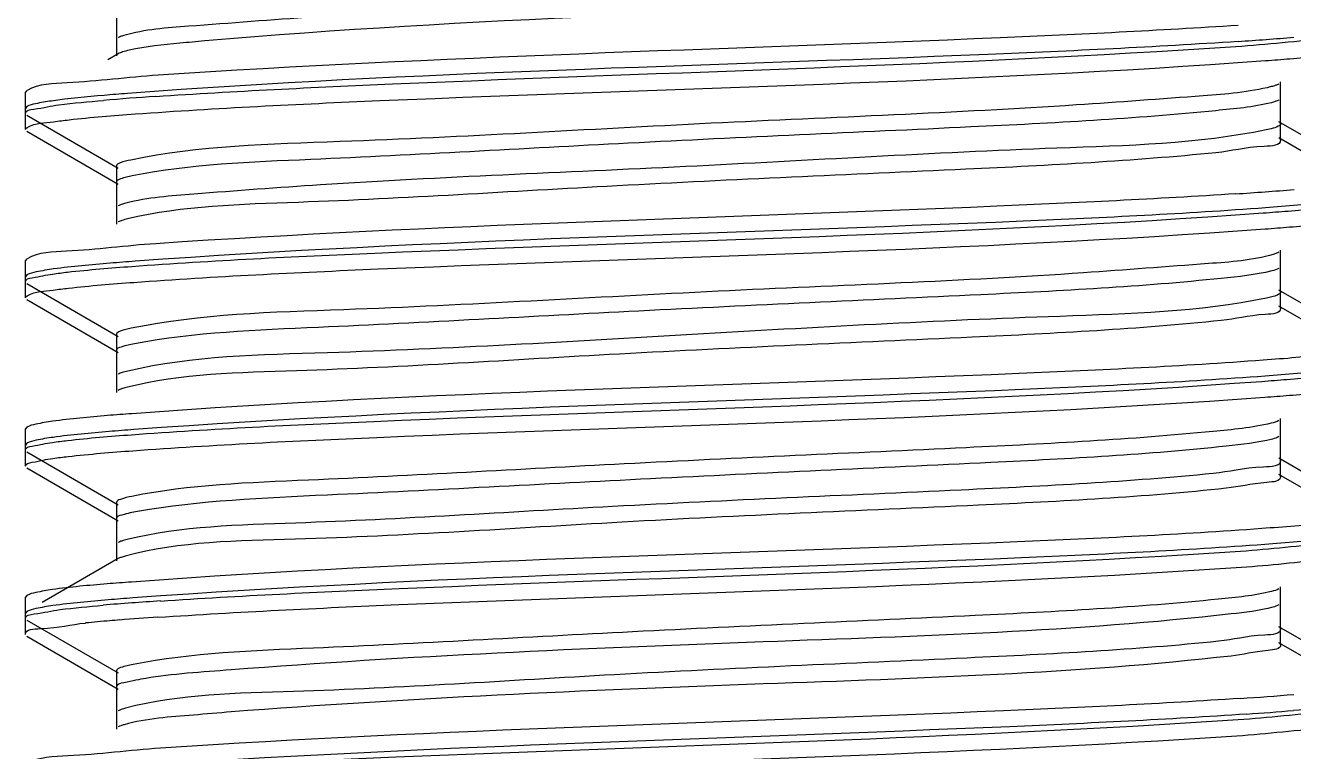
# Model space of a CAD drawing. Extents: x 1031190 to 1725648, y 733081 to 1571294.
# Drawn here: x 1133764.5 to 1133943.9, y 1253148.5 to 1253251.3 of the extents above; entities that cross this region are included whole.
import ezdxf

# ---------------------------------------------------------------- set-up
doc = ezdxf.new("R2010")
doc.units = 0
doc.header["$LTSCALE"] = 1000
doc.header["$MEASUREMENT"] = 0

msp = doc.modelspace()

# ---------------------------------------------------------------- linework, layer by layer
at = {"linetype": 'Continuous'}
for p, q in [((1133777.38, 1253255.17), (1133777.38, 1253249.22)), ((1133777.38, 1253252.89), (1133777.38, 1253246.94)), ((1133777.64, 1253247.24), (1133776.17, 1253246.39)), ((1133942.1, 1253237.31), (1133942.1, 1253243.26)), ((1133764.71, 1253242.04), (1133764.49, 1253241.78)), ((1133764.49, 1253238.8), (1133764.49, 1253241.78)), ((1133764.49, 1253238.8), (1133764.49, 1253241.78)), ((1133942.1, 1253235.03), (1133942.1, 1253240.98)), ((1133764.71, 1253239.76), (1133764.49, 1253239.5)), ((1133764.49, 1253236.52), (1133764.49, 1253239.5)), ((1133764.49, 1253236.52), (1133764.49, 1253239.5)), ((1133764.71, 1253238.54), (1133777.64, 1253231.06)), ((1133954.76, 1253230.13), (1133941.84, 1253237.61)), ((1133764.71, 1253236.26), (1133777.64, 1253228.78)), ((1133940.78, 1253236.63), (1133940.06, 1253236.47)), ((1133954.76, 1253227.85), (1133941.84, 1253235.33)), ((1133777.38, 1253231.36), (1133777.38, 1253225.4)), ((1133777.38, 1253229.08), (1133777.38, 1253223.13)), ((1133942.1, 1253213.5), (1133942.1, 1253219.45)), ((1133764.71, 1253218.22), (1133764.49, 1253217.96)), ((1133764.49, 1253214.99), (1133764.49, 1253217.96)), ((1133764.49, 1253214.99), (1133764.49, 1253217.96)), ((1133942.1, 1253211.22), (1133942.1, 1253217.17)), ((1133764.71, 1253215.94), (1133764.49, 1253215.68)), ((1133764.49, 1253212.71), (1133764.49, 1253215.68)), ((1133764.49, 1253212.71), (1133764.49, 1253215.68)), ((1133764.71, 1253214.73), (1133777.64, 1253207.24)), ((1133954.76, 1253206.32), (1133941.84, 1253213.8)), ((1133764.71, 1253212.45), (1133777.64, 1253204.96)), ((1133941.06, 1253212.89), (1133940.1, 1253212.66)), ((1133954.76, 1253204.04), (1133941.84, 1253211.52)), ((1133777.38, 1253207.54), (1133777.38, 1253201.59)), ((1133777.38, 1253205.27), (1133777.38, 1253199.31)), ((1133942.1, 1253189.68), (1133942.1, 1253195.64)), ((1133764.71, 1253194.41), (1133764.49, 1253194.15)), ((1133764.49, 1253191.17), (1133764.49, 1253194.15)), ((1133764.49, 1253191.17), (1133764.49, 1253194.15)), ((1133764.71, 1253192.13), (1133764.49, 1253191.87)), ((1133942.1, 1253187.41), (1133942.1, 1253193.36)), ((1133764.49, 1253188.89), (1133764.49, 1253191.87)), ((1133764.49, 1253188.89), (1133764.49, 1253191.87)), ((1133764.71, 1253190.91), (1133777.64, 1253183.43)), ((1133764.71, 1253188.63), (1133777.64, 1253181.15)), ((1133954.76, 1253182.5), (1133941.84, 1253189.99)), ((1133954.76, 1253180.23), (1133941.84, 1253187.71)), ((1133777.38, 1253183.73), (1133777.38, 1253177.78)), ((1133777.38, 1253181.45), (1133777.38, 1253175.5)), ((1133777.64, 1253175.8), (1133766.88, 1253169.58)), ((1133764.71, 1253170.6), (1133764.49, 1253170.34)), ((1133942.1, 1253165.87), (1133942.1, 1253171.83)), ((1133764.49, 1253167.36), (1133764.49, 1253170.34)), ((1133764.49, 1253167.36), (1133764.49, 1253170.34)), ((1133942.1, 1253163.59), (1133942.1, 1253169.55)), ((1133764.71, 1253168.32), (1133764.49, 1253168.06)), ((1133764.49, 1253165.08), (1133764.49, 1253168.06)), ((1133764.49, 1253165.08), (1133764.49, 1253168.06)), ((1133764.71, 1253167.1), (1133777.64, 1253159.62)), ((1133954.76, 1253158.69), (1133941.84, 1253166.17)), ((1133764.71, 1253164.82), (1133777.64, 1253157.34)), ((1133954.76, 1253156.41), (1133941.84, 1253163.89)), ((1133777.38, 1253159.92), (1133777.38, 1253153.97)), ((1133777.38, 1253157.64), (1133777.38, 1253151.69))]:
    msp.add_line(p, q, dxfattribs=at)
for centre, radius, start, end in [((1133908.4, 1253673.33), 425.25, 273.7327, 274.7996), ((1133810.49, 1252824.27), 417.83, 93.7807, 94.8008), ((1133908, 1253656.82), 430.3, 273.7014, 274.7995), ((1133811.34, 1252742.1), 428.61, 93.7128, 94.7991), ((1133796.38, 1252922.16), 245.65, 94.6576, 95.467), ((1133804.66, 1252822.73), 345.43, 94.4503, 94.6873), ((1133815.56, 1252680.04), 488.53, 93.7928, 94.4265), ((1133908.82, 1253575.08), 419.97, 273.7666, 274.8009), ((1133910.02, 1253557.61), 404.72, 273.8647, 274.8037)]:
    msp.add_arc(centre, radius, start, end, dxfattribs=at)
for points, knots in [([(1133940, 1253260.27), (1133930.14, 1253258.25), (1133902.21, 1253257.63), (1133857.43, 1253254.82), (1133816.51, 1253253.4), (1133790.43, 1253251.31), (1133781.38, 1253250.68), (1133778.41, 1253249.82)], [0, 0, 0, 0, 0.186373, 0.513855, 0.833476, 0.942785, 1, 1, 1, 1]), ([(1133932.18, 1253256.97), (1133922.47, 1253256.03), (1133875.02, 1253253.32), (1133827.49, 1253252.32), (1133789.87, 1253249.05)], [0, 0, 0, 0, 0.20523, 1, 1, 1, 1]), ([(1133936.08, 1253251.25), (1133924.86, 1253250.51), (1133873.92, 1253248.06), (1133822.92, 1253246.84), (1133783.26, 1253244.2)], [0, 0, 0, 0, 0.220524, 1, 1, 1, 1]), ([(1133778.41, 1253249.82), (1133778.26, 1253249.77), (1133778, 1253249.69), (1133777.74, 1253249.58), (1133777.64, 1253249.52)], [0, 0, 0, 0, 0.572013, 1, 1, 1, 1]), ([(1133935.78, 1253248.26), (1133940.18, 1253248.55), (1133946.34, 1253249.4), (1133953.06, 1253249.47), (1133954.76, 1253250.44)], [0, 0, 0, 0, 0.691471, 1, 1, 1, 1]), ([(1133779.19, 1253247.73), (1133778.87, 1253247.66), (1133778.34, 1253247.53), (1133777.82, 1253247.35), (1133777.64, 1253247.24)], [0, 0, 0, 0, 0.601667, 1, 1, 1, 1]), ([(1133936.09, 1253248.97), (1133924.29, 1253248.19), (1133871.91, 1253245.68), (1133819.44, 1253244.66), (1133778.93, 1253241.61)], [0, 0, 0, 0, 0.225391, 1, 1, 1, 1]), ([(1133789.87, 1253249.05), (1133788.7, 1253248.95), (1133785.13, 1253248.61), (1133781.54, 1253248.25), (1133779.19, 1253247.73)], [0, 0, 0, 0, 0.327573, 1, 1, 1, 1]), ([(1133782.94, 1253241.2), (1133794.09, 1253241.95), (1133845.03, 1253244.4), (1133896.04, 1253245.63), (1133935.78, 1253248.26)], [0, 0, 0, 0, 0.219052, 1, 1, 1, 1]), ([(1133780.04, 1253238.72), (1133791.56, 1253239.55), (1133844.87, 1253242.15), (1133898.27, 1253243.19), (1133939.97, 1253246.27)], [0, 0, 0, 0, 0.216493, 1, 1, 1, 1]), ([(1133939.97, 1253246.27), (1133941.12, 1253246.35), (1133944.86, 1253246.65), (1133948.59, 1253246.98), (1133951.16, 1253247.35)], [0, 0, 0, 0, 0.307538, 1, 1, 1, 1]), ([(1133783.26, 1253244.2), (1133778.97, 1253243.91), (1133772.95, 1253243.08), (1133766.38, 1253242.99), (1133764.72, 1253242.04)], [0, 0, 0, 0, 0.691073, 1, 1, 1, 1]), ([(1133940.78, 1253242.58), (1133937.64, 1253241.77), (1133928.37, 1253241.08), (1133902.03, 1253239.07), (1133861.21, 1253237.61), (1133816.74, 1253234.82), (1133789.12, 1253234.22), (1133779.41, 1253232.2)], [0, 0, 0, 0, 0.060117, 0.171248, 0.491182, 0.816115, 1, 1, 1, 1]), ([(1133941.84, 1253242.96), (1133941.7, 1253242.88), (1133941.35, 1253242.74), (1133940.99, 1253242.64), (1133940.78, 1253242.58)], [0, 0, 0, 0, 0.414924, 1, 1, 1, 1]), ([(1133768.17, 1253240.55), (1133767.42, 1253240.45), (1133766.26, 1253240.24), (1133765.08, 1253239.97), (1133764.71, 1253239.76)], [0, 0, 0, 0, 0.641483, 1, 1, 1, 1]), ([(1133778.93, 1253241.61), (1133777.83, 1253241.53), (1133774.24, 1253241.24), (1133770.64, 1253240.91), (1133768.17, 1253240.55)], [0, 0, 0, 0, 0.307039, 1, 1, 1, 1]), ([(1133941.84, 1253240.68), (1133941.52, 1253240.5), (1133938.57, 1253239.7), (1133935.58, 1253239.45), (1133932.95, 1253239.18)], [0, 0, 0, 0, 0.123412, 1, 1, 1, 1]), ([(1133764.49, 1253238.8), (1133764.49, 1253239.24), (1133766.85, 1253239.52), (1133768.04, 1253239.85), (1133769.23, 1253240)], [0, 0, 0, 0, 0.271021, 1, 1, 1, 1]), ([(1133768.47, 1253237.62), (1133769.21, 1253237.72), (1133773.05, 1253238.19), (1133776.91, 1253238.49), (1133780.04, 1253238.72)], [0, 0, 0, 0, 0.191582, 1, 1, 1, 1]), ([(1133932.95, 1253239.18), (1133921.43, 1253238.02), (1133893.69, 1253236.6), (1133850.96, 1253234.76), (1133811.47, 1253232.42), (1133787.91, 1253231.61), (1133779.62, 1253229.96)], [0, 0, 0, 0, 0.226181, 0.54212, 0.834898, 1, 1, 1, 1]), ([(1133764.49, 1253236.52), (1133764.49, 1253236.64), (1133765.91, 1253237.53), (1133767.21, 1253237.44), (1133768.47, 1253237.62)], [0, 0, 0, 0, 0.088752, 1, 1, 1, 1]), ([(1133942.1, 1253237.31), (1133942.1, 1253237.15), (1133941.55, 1253236.83), (1133941.12, 1253236.72), (1133940.78, 1253236.63)], [0, 0, 0, 0, 0.311826, 1, 1, 1, 1]), ([(1133940.06, 1253236.47), (1133930.35, 1253234.45), (1133902.72, 1253233.85), (1133858.24, 1253231.05), (1133817.43, 1253229.59), (1133791.09, 1253227.59), (1133781.82, 1253226.89), (1133778.69, 1253226.08)], [0, 0, 0, 0, 0.183944, 0.508945, 0.828873, 0.939958, 1, 1, 1, 1]), ([(1133942.1, 1253235.03), (1133942.1, 1253234.2), (1133937.39, 1253234.15), (1133935.24, 1253233.46), (1133932.95, 1253233.23)], [0, 0, 0, 0, 0.265449, 1, 1, 1, 1]), ([(1133932.95, 1253233.23), (1133921.19, 1253232.05), (1133892.93, 1253230.6), (1133849.59, 1253228.81), (1133810.18, 1253226.23), (1133786.82, 1253225.74), (1133778.94, 1253223.87)], [0, 0, 0, 0, 0.229743, 0.549934, 0.842575, 1, 1, 1, 1]), ([(1133779.41, 1253232.2), (1133778.9, 1253232.09), (1133778.29, 1253231.96), (1133777.38, 1253231.58), (1133777.38, 1253231.36)], [0, 0, 0, 0, 0.705326, 1, 1, 1, 1]), ([(1133779.62, 1253229.96), (1133779.05, 1253229.85), (1133778.39, 1253229.7), (1133777.38, 1253229.32), (1133777.38, 1253229.08)], [0, 0, 0, 0, 0.707822, 1, 1, 1, 1]), ([(1133778.69, 1253226.08), (1133778.48, 1253226.03), (1133778.12, 1253225.92), (1133777.77, 1253225.78), (1133777.64, 1253225.71)], [0, 0, 0, 0, 0.584722, 1, 1, 1, 1]), ([(1133935.78, 1253227.42), (1133924.51, 1253226.68), (1133873.56, 1253224.24), (1133822.55, 1253223.03), (1133782.94, 1253220.36)], [0, 0, 0, 0, 0.221533, 1, 1, 1, 1]), ([(1133951.16, 1253226.51), (1133950.45, 1253226.41), (1133946.73, 1253225.95), (1133942.99, 1253225.66), (1133939.97, 1253225.43)], [0, 0, 0, 0, 0.191295, 1, 1, 1, 1]), ([(1133779.57, 1253217.15), (1133791.01, 1253217.99), (1133844.37, 1253220.59), (1133897.8, 1253221.65), (1133939.63, 1253224.71)], [0, 0, 0, 0, 0.214855, 1, 1, 1, 1]), ([(1133939.97, 1253225.43), (1133928.56, 1253224.59), (1133875.24, 1253221.99), (1133821.85, 1253220.92), (1133780.04, 1253217.88)], [0, 0, 0, 0, 0.214464, 1, 1, 1, 1]), ([(1133939.63, 1253224.71), (1133940.8, 1253224.8), (1133944.62, 1253225.09), (1133948.43, 1253225.43), (1133951.06, 1253225.8)], [0, 0, 0, 0, 0.307301, 1, 1, 1, 1]), ([(1133778.94, 1253223.87), (1133778.68, 1253223.8), (1133778.23, 1253223.68), (1133777.8, 1253223.52), (1133777.64, 1253223.43)], [0, 0, 0, 0, 0.593584, 1, 1, 1, 1]), ([(1133779.84, 1253214.89), (1133791.34, 1253215.73), (1133844.7, 1253218.33), (1133898.14, 1253219.37), (1133939.91, 1253222.45)], [0, 0, 0, 0, 0.215894, 1, 1, 1, 1]), ([(1133939.91, 1253222.45), (1133941.06, 1253222.54), (1133944.81, 1253222.83), (1133948.56, 1253223.17), (1133951.14, 1253223.53)], [0, 0, 0, 0, 0.30752, 1, 1, 1, 1]), ([(1133782.94, 1253220.36), (1133778.72, 1253220.08), (1133772.81, 1253219.26), (1133766.36, 1253219.17), (1133764.72, 1253218.22)], [0, 0, 0, 0, 0.690761, 1, 1, 1, 1]), ([(1133941.06, 1253218.85), (1133938.09, 1253217.98), (1133929.03, 1253217.36), (1133902.94, 1253215.26), (1133862.03, 1253213.85), (1133817.25, 1253211.04), (1133789.33, 1253210.42), (1133779.48, 1253208.4)], [0, 0, 0, 0, 0.057292, 0.16665, 0.48628, 0.813694, 1, 1, 1, 1]), ([(1133941.84, 1253219.15), (1133941.74, 1253219.09), (1133941.48, 1253218.98), (1133941.21, 1253218.89), (1133941.06, 1253218.85)], [0, 0, 0, 0, 0.427528, 1, 1, 1, 1]), ([(1133768.33, 1253216.07), (1133769.04, 1253216.17), (1133772.78, 1253216.63), (1133776.53, 1253216.92), (1133779.57, 1253217.15)], [0, 0, 0, 0, 0.191288, 1, 1, 1, 1]), ([(1133780.04, 1253217.88), (1133778.85, 1253217.79), (1133774.99, 1253217.49), (1133771.13, 1253217.15), (1133768.47, 1253216.78)], [0, 0, 0, 0, 0.307194, 1, 1, 1, 1]), ([(1133764.49, 1253214.99), (1133764.49, 1253215.36), (1133766.37, 1253215.67), (1133767.37, 1253215.93), (1133768.33, 1253216.07)], [0, 0, 0, 0, 0.274581, 1, 1, 1, 1]), ([(1133768.47, 1253216.78), (1133767.65, 1253216.67), (1133766.4, 1253216.45), (1133765.11, 1253216.17), (1133764.71, 1253215.94)], [0, 0, 0, 0, 0.64438, 1, 1, 1, 1]), ([(1133933.7, 1253215.45), (1133922.39, 1253214.26), (1133894.9, 1253212.86), (1133852.28, 1253210.98), (1133812.43, 1253208.7), (1133788.5, 1253207.8), (1133779.94, 1253206.21)], [0, 0, 0, 0, 0.221386, 0.535783, 0.830497, 1, 1, 1, 1]), ([(1133941.84, 1253216.87), (1133941.54, 1253216.7), (1133938.84, 1253215.94), (1133936.1, 1253215.7), (1133933.7, 1253215.45)], [0, 0, 0, 0, 0.125618, 1, 1, 1, 1]), ([(1133764.49, 1253212.71), (1133764.49, 1253212.83), (1133765.89, 1253213.71), (1133767.17, 1253213.63), (1133768.42, 1253213.8)], [0, 0, 0, 0, 0.089007, 1, 1, 1, 1]), ([(1133768.42, 1253213.8), (1133769.15, 1253213.9), (1133772.94, 1253214.36), (1133776.75, 1253214.66), (1133779.84, 1253214.89)], [0, 0, 0, 0, 0.191547, 1, 1, 1, 1]), ([(1133942.1, 1253213.5), (1133942.1, 1253213.37), (1133941.69, 1253213.07), (1133941.33, 1253212.97), (1133941.06, 1253212.89)], [0, 0, 0, 0, 0.322524, 1, 1, 1, 1]), ([(1133940.1, 1253212.66), (1133930.52, 1253210.65), (1133903.2, 1253210.02), (1133858.96, 1253207.55), (1133815.12, 1253204.89), (1133788.2, 1253204.49), (1133779, 1253202.34)], [0, 0, 0, 0, 0.181847, 0.504414, 0.824494, 1, 1, 1, 1]), ([(1133942.1, 1253211.22), (1133942.1, 1253210.45), (1133937.79, 1253210.34), (1133935.8, 1253209.71), (1133933.7, 1253209.49)], [0, 0, 0, 0, 0.266197, 1, 1, 1, 1]), ([(1133779.48, 1253208.4), (1133778.95, 1253208.29), (1133778.32, 1253208.15), (1133777.38, 1253207.77), (1133777.38, 1253207.54)], [0, 0, 0, 0, 0.706097, 1, 1, 1, 1]), ([(1133933.7, 1253209.49), (1133921.98, 1253208.27), (1133893.57, 1253206.82), (1133849.89, 1253205.04), (1133810.16, 1253202.33), (1133786.58, 1253201.99), (1133778.75, 1253200)], [0, 0, 0, 0, 0.227539, 0.549411, 0.843947, 1, 1, 1, 1]), ([(1133779.94, 1253206.21), (1133779.29, 1253206.09), (1133778.56, 1253205.92), (1133777.38, 1253205.53), (1133777.38, 1253205.27)], [0, 0, 0, 0, 0.71182, 1, 1, 1, 1]), ([(1133951.06, 1253204.96), (1133950.33, 1253204.86), (1133946.53, 1253204.4), (1133942.71, 1253204.1), (1133939.63, 1253203.87)], [0, 0, 0, 0, 0.191493, 1, 1, 1, 1]), ([(1133939.63, 1253203.87), (1133928.13, 1253203.03), (1133874.77, 1253200.43), (1133821.34, 1253199.39), (1133779.57, 1253196.31)], [0, 0, 0, 0, 0.215925, 1, 1, 1, 1]), ([(1133951.14, 1253202.7), (1133950.43, 1253202.6), (1133946.7, 1253202.14), (1133942.94, 1253201.84), (1133939.91, 1253201.62)], [0, 0, 0, 0, 0.191309, 1, 1, 1, 1]), ([(1133779, 1253202.34), (1133778.72, 1253202.28), (1133778.26, 1253202.16), (1133777.81, 1253201.99), (1133777.64, 1253201.89)], [0, 0, 0, 0, 0.595809, 1, 1, 1, 1]), ([(1133779.51, 1253193.33), (1133790.92, 1253194.17), (1133844.23, 1253196.78), (1133897.62, 1253197.85), (1133939.43, 1253200.88)], [0, 0, 0, 0, 0.214447, 1, 1, 1, 1]), ([(1133939.91, 1253201.62), (1133928.46, 1253200.77), (1133875.1, 1253198.17), (1133821.67, 1253197.11), (1133779.84, 1253194.05)], [0, 0, 0, 0, 0.214866, 1, 1, 1, 1]), ([(1133939.43, 1253200.88), (1133940.62, 1253200.97), (1133944.48, 1253201.27), (1133948.35, 1253201.61), (1133951.01, 1253201.98)], [0, 0, 0, 0, 0.307277, 1, 1, 1, 1]), ([(1133778.75, 1253200), (1133778.53, 1253199.95), (1133778.15, 1253199.84), (1133777.78, 1253199.7), (1133777.64, 1253199.61)], [0, 0, 0, 0, 0.586461, 1, 1, 1, 1]), ([(1133939.86, 1253198.64), (1133941.02, 1253198.72), (1133944.78, 1253199.02), (1133948.54, 1253199.35), (1133951.13, 1253199.72)], [0, 0, 0, 0, 0.307507, 1, 1, 1, 1]), ([(1133779.71, 1253191.07), (1133791.19, 1253191.91), (1133844.58, 1253194.51), (1133898.05, 1253195.56), (1133939.86, 1253198.64)], [0, 0, 0, 0, 0.215499, 1, 1, 1, 1]), ([(1133779.57, 1253196.31), (1133778.42, 1253196.23), (1133774.66, 1253195.93), (1133770.91, 1253195.6), (1133768.33, 1253195.23)], [0, 0, 0, 0, 0.307539, 1, 1, 1, 1]), ([(1133768.33, 1253195.23), (1133767.54, 1253195.12), (1133766.33, 1253194.91), (1133765.1, 1253194.63), (1133764.71, 1253194.41)], [0, 0, 0, 0, 0.642908, 1, 1, 1, 1]), ([(1133779.84, 1253194.05), (1133778.67, 1253193.97), (1133774.86, 1253193.67), (1133771.04, 1253193.33), (1133768.42, 1253192.96)], [0, 0, 0, 0, 0.30725, 1, 1, 1, 1]), ([(1133932.53, 1253193.79), (1133920.92, 1253192.65), (1133893.13, 1253191.23), (1133850.44, 1253189.39), (1133811.16, 1253187.05), (1133787.77, 1253186.26), (1133779.56, 1253184.61)], [0, 0, 0, 0, 0.228282, 0.544405, 0.836128, 1, 1, 1, 1]), ([(1133941.84, 1253195.34), (1133941.51, 1253195.14), (1133938.41, 1253194.32), (1133935.28, 1253194.06), (1133932.53, 1253193.79)], [0, 0, 0, 0, 0.122258, 1, 1, 1, 1]), ([(1133764.49, 1253191.17), (1133764.49, 1253191.54), (1133766.36, 1253191.86), (1133767.35, 1253192.11), (1133768.31, 1253192.25)], [0, 0, 0, 0, 0.274666, 1, 1, 1, 1]), ([(1133768.42, 1253192.96), (1133767.61, 1253192.85), (1133766.37, 1253192.64), (1133765.11, 1253192.36), (1133764.71, 1253192.13)], [0, 0, 0, 0, 0.64385, 1, 1, 1, 1]), ([(1133768.31, 1253192.25), (1133769.02, 1253192.35), (1133772.74, 1253192.81), (1133776.48, 1253193.11), (1133779.51, 1253193.33)], [0, 0, 0, 0, 0.191269, 1, 1, 1, 1]), ([(1133941.84, 1253193.06), (1133941.56, 1253192.9), (1133939.11, 1253192.18), (1133936.6, 1253191.95), (1133934.41, 1253191.71)], [0, 0, 0, 0, 0.127999, 1, 1, 1, 1]), ([(1133768.38, 1253189.98), (1133769.1, 1253190.08), (1133772.86, 1253190.54), (1133776.65, 1253190.84), (1133779.71, 1253191.07)], [0, 0, 0, 0, 0.191427, 1, 1, 1, 1]), ([(1133934.41, 1253191.71), (1133923.35, 1253190.5), (1133896.16, 1253189.12), (1133853.74, 1253187.21), (1133813.53, 1253185), (1133789.22, 1253184), (1133780.37, 1253182.48)], [0, 0, 0, 0, 0.21628, 0.528744, 0.825398, 1, 1, 1, 1]), ([(1133764.49, 1253188.89), (1133764.49, 1253189.27), (1133766.4, 1253189.58), (1133767.4, 1253189.84), (1133768.38, 1253189.98)], [0, 0, 0, 0, 0.274358, 1, 1, 1, 1]), ([(1133942.1, 1253189.68), (1133942.1, 1253188.82), (1133937.16, 1253188.81), (1133934.91, 1253188.07), (1133932.53, 1253187.84)], [0, 0, 0, 0, 0.265093, 1, 1, 1, 1]), ([(1133932.53, 1253187.84), (1133920.67, 1253186.67), (1133892.35, 1253185.22), (1133849.02, 1253183.45), (1133809.83, 1253180.84), (1133786.64, 1253180.39), (1133778.87, 1253178.5)], [0, 0, 0, 0, 0.23203, 0.552577, 0.844133, 1, 1, 1, 1]), ([(1133942.1, 1253187.41), (1133942.1, 1253186.7), (1133938.17, 1253186.53), (1133936.33, 1253185.96), (1133934.41, 1253185.76)], [0, 0, 0, 0, 0.267101, 1, 1, 1, 1]), ([(1133934.41, 1253185.76), (1133922.76, 1253184.49), (1133894.24, 1253183.05), (1133850.25, 1253181.27), (1133810.2, 1253178.44), (1133786.39, 1253178.25), (1133778.59, 1253176.15)], [0, 0, 0, 0, 0.225089, 0.548455, 0.844944, 1, 1, 1, 1]), ([(1133779.56, 1253184.61), (1133779.01, 1253184.5), (1133778.36, 1253184.35), (1133777.38, 1253183.97), (1133777.38, 1253183.73)], [0, 0, 0, 0, 0.707145, 1, 1, 1, 1]), ([(1133780.37, 1253182.48), (1133779.61, 1253182.35), (1133778.78, 1253182.15), (1133777.38, 1253181.76), (1133777.38, 1253181.45)], [0, 0, 0, 0, 0.715974, 1, 1, 1, 1]), ([(1133951.01, 1253181.14), (1133950.28, 1253181.04), (1133946.42, 1253180.58), (1133942.56, 1253180.27), (1133939.43, 1253180.05)], [0, 0, 0, 0, 0.191494, 1, 1, 1, 1]), ([(1133939.43, 1253180.05), (1133927.9, 1253179.21), (1133874.59, 1253176.61), (1133821.2, 1253175.57), (1133779.51, 1253172.49)], [0, 0, 0, 0, 0.216529, 1, 1, 1, 1]), ([(1133778.87, 1253178.5), (1133778.62, 1253178.44), (1133778.2, 1253178.33), (1133777.79, 1253178.17), (1133777.64, 1253178.08)], [0, 0, 0, 0, 0.591238, 1, 1, 1, 1]), ([(1133939.86, 1253177.8), (1133928.39, 1253176.96), (1133875.01, 1253174.35), (1133821.54, 1253173.3), (1133779.71, 1253170.23)], [0, 0, 0, 0, 0.215146, 1, 1, 1, 1]), ([(1133936.41, 1253176.86), (1133940.66, 1253177.14), (1133946.61, 1253177.97), (1133953.11, 1253178.06), (1133954.76, 1253179.01)], [0, 0, 0, 0, 0.690877, 1, 1, 1, 1]), ([(1133951.13, 1253178.88), (1133950.42, 1253178.78), (1133946.67, 1253178.32), (1133942.91, 1253178.02), (1133939.86, 1253177.8)], [0, 0, 0, 0, 0.191315, 1, 1, 1, 1]), ([(1133778.59, 1253176.15), (1133778.4, 1253176.1), (1133778.08, 1253176), (1133777.76, 1253175.87), (1133777.64, 1253175.8)], [0, 0, 0, 0, 0.579977, 1, 1, 1, 1]), ([(1133783.59, 1253169.8), (1133794.84, 1253170.55), (1133845.78, 1253172.99), (1133896.78, 1253174.2), (1133936.41, 1253176.86)], [0, 0, 0, 0, 0.22115, 1, 1, 1, 1]), ([(1133937.3, 1253174.64), (1133941.34, 1253174.92), (1133947.01, 1253175.7), (1133953.18, 1253175.82), (1133954.76, 1253176.73)], [0, 0, 0, 0, 0.689986, 1, 1, 1, 1]), ([(1133783.25, 1253167.5), (1133794.6, 1253168.26), (1133845.95, 1253170.72), (1133897.37, 1253171.9), (1133937.3, 1253174.64)], [0, 0, 0, 0, 0.221314, 1, 1, 1, 1]), ([(1133779.51, 1253172.49), (1133778.36, 1253172.41), (1133774.62, 1253172.12), (1133770.88, 1253171.78), (1133768.31, 1253171.42)], [0, 0, 0, 0, 0.307563, 1, 1, 1, 1]), ([(1133768.31, 1253171.42), (1133767.53, 1253171.3), (1133766.33, 1253171.09), (1133765.1, 1253170.82), (1133764.71, 1253170.6)], [0, 0, 0, 0, 0.642723, 1, 1, 1, 1]), ([(1133941.84, 1253171.52), (1133941.53, 1253171.34), (1133938.69, 1253170.56), (1133935.81, 1253170.31), (1133933.29, 1253170.06)], [0, 0, 0, 0, 0.124368, 1, 1, 1, 1]), ([(1133764.49, 1253167.36), (1133764.49, 1253167.82), (1133766.93, 1253168.09), (1133768.14, 1253168.42), (1133769.37, 1253168.58)], [0, 0, 0, 0, 0.270586, 1, 1, 1, 1]), ([(1133768.38, 1253169.15), (1133767.58, 1253169.03), (1133766.35, 1253168.82), (1133765.1, 1253168.54), (1133764.71, 1253168.32)], [0, 0, 0, 0, 0.643403, 1, 1, 1, 1]), ([(1133779.71, 1253170.23), (1133778.54, 1253170.15), (1133774.76, 1253169.85), (1133770.98, 1253169.51), (1133768.38, 1253169.15)], [0, 0, 0, 0, 0.307384, 1, 1, 1, 1]), ([(1133933.29, 1253170.06), (1133921.84, 1253168.89), (1133894.19, 1253167.47), (1133851.47, 1253165.61), (1133811.82, 1253163.29), (1133788.11, 1253162.46), (1133779.72, 1253160.82)], [0, 0, 0, 0, 0.224238, 0.539714, 0.833345, 1, 1, 1, 1]), ([(1133941.84, 1253169.25), (1133941.58, 1253169.1), (1133939.36, 1253168.42), (1133937.08, 1253168.2), (1133935.09, 1253167.97)], [0, 0, 0, 0, 0.130558, 1, 1, 1, 1]), ([(1133935.09, 1253167.97), (1133913.13, 1253165.47), (1133865.84, 1253164.08), (1133818.66, 1253161.99), (1133793.6, 1253160.06)], [0, 0, 0, 0, 0.467917, 1, 1, 1, 1]), ([(1133764.49, 1253165.08), (1133764.49, 1253165.85), (1133768.87, 1253165.84), (1133770.86, 1253166.49), (1133772.98, 1253166.69)], [0, 0, 0, 0, 0.263956, 1, 1, 1, 1]), ([(1133942.1, 1253165.87), (1133942.1, 1253165.07), (1133937.56, 1253164.99), (1133935.49, 1253164.33), (1133933.29, 1253164.1)], [0, 0, 0, 0, 0.265763, 1, 1, 1, 1]), ([(1133933.29, 1253164.1), (1133921.47, 1253162.89), (1133892.98, 1253161.44), (1133849.28, 1253159.68), (1133809.77, 1253156.93), (1133786.37, 1253156.65), (1133778.67, 1253154.64)], [0, 0, 0, 0, 0.229965, 0.552316, 0.845738, 1, 1, 1, 1]), ([(1133942.1, 1253163.59), (1133942.1, 1253162.95), (1133938.54, 1253162.72), (1133936.85, 1253162.22), (1133935.09, 1253162.02)], [0, 0, 0, 0, 0.268181, 1, 1, 1, 1]), ([(1133935.09, 1253162.02), (1133913.13, 1253159.51), (1133865.84, 1253158.13), (1133818.66, 1253156.04), (1133793.6, 1253154.11)], [0, 0, 0, 0, 0.467917, 1, 1, 1, 1]), ([(1133779.72, 1253160.82), (1133779.13, 1253160.71), (1133778.44, 1253160.55), (1133777.38, 1253160.17), (1133777.38, 1253159.92)], [0, 0, 0, 0, 0.709136, 1, 1, 1, 1]), ([(1133793.6, 1253160.06), (1133789.57, 1253159.75), (1133783.96, 1253159.4), (1133779.38, 1253158.43), (1133777.38, 1253158.04), (1133777.38, 1253157.64)], [0, 0, 0, 0, 0.734363, 0.926776, 1, 1, 1, 1]), ([(1133936.41, 1253156.02), (1133925.24, 1253155.27), (1133874.3, 1253152.83), (1133823.3, 1253151.6), (1133783.59, 1253148.97)], [0, 0, 0, 0, 0.219461, 1, 1, 1, 1]), ([(1133778.67, 1253154.64), (1133778.46, 1253154.58), (1133778.11, 1253154.48), (1133777.77, 1253154.34), (1133777.64, 1253154.27)], [0, 0, 0, 0, 0.58329, 1, 1, 1, 1]), ([(1133936.09, 1253153.03), (1133940.42, 1253153.31), (1133946.47, 1253154.15), (1133953.08, 1253154.23), (1133954.76, 1253155.19)], [0, 0, 0, 0, 0.691179, 1, 1, 1, 1]), ([(1133793.6, 1253154.11), (1133791.82, 1253153.97), (1133786.77, 1253153.49), (1133781.64, 1253153.2), (1133778.47, 1253152.3)], [0, 0, 0, 0, 0.35135, 1, 1, 1, 1]), ([(1133937.3, 1253153.8), (1133926.14, 1253153.04), (1133874.79, 1253150.56), (1133823.37, 1253149.34), (1133783.25, 1253146.66)], [0, 0, 0, 0, 0.217709, 1, 1, 1, 1]), ([(1133783.27, 1253145.97), (1133794.47, 1253146.72), (1133845.41, 1253149.16), (1133896.41, 1253150.38), (1133936.09, 1253153.03)], [0, 0, 0, 0, 0.220122, 1, 1, 1, 1]), ([(1133935.89, 1253150.73), (1133940.26, 1253151.02), (1133946.38, 1253151.87), (1133953.07, 1253151.94), (1133954.76, 1253152.91)], [0, 0, 0, 0, 0.691368, 1, 1, 1, 1]), ([(1133778.47, 1253152.3), (1133778.3, 1253152.26), (1133778.02, 1253152.17), (1133777.75, 1253152.05), (1133777.64, 1253151.99)], [0, 0, 0, 0, 0.574371, 1, 1, 1, 1]), ([(1133783.06, 1253143.68), (1133794.23, 1253144.42), (1133845.17, 1253146.87), (1133896.17, 1253148.1), (1133935.89, 1253150.73)], [0, 0, 0, 0, 0.219436, 1, 1, 1, 1]), ([(1133783.59, 1253148.97), (1133779.21, 1253148.68), (1133773.09, 1253147.83), (1133766.41, 1253147.76), (1133764.72, 1253146.79)], [0, 0, 0, 0, 0.691379, 1, 1, 1, 1])]:
    msp.add_open_spline(points, degree=3, knots=knots, dxfattribs=at)
for points in [[(1133769.23, 1253240), (1133771.32, 1253240.27), (1133773.42, 1253240.46), (1133775.52, 1253240.64)], [(1133769.37, 1253168.58), (1133771.4, 1253168.84), (1133773.44, 1253169.03), (1133775.48, 1253169.2)], [(1133950.47, 1253154.98), (1133948.29, 1253154.69), (1133946.1, 1253154.49), (1133943.92, 1253154.31)]]:
    msp.add_open_spline(points, degree=3, dxfattribs=at)

doc.saveas('drawing.dxf')
